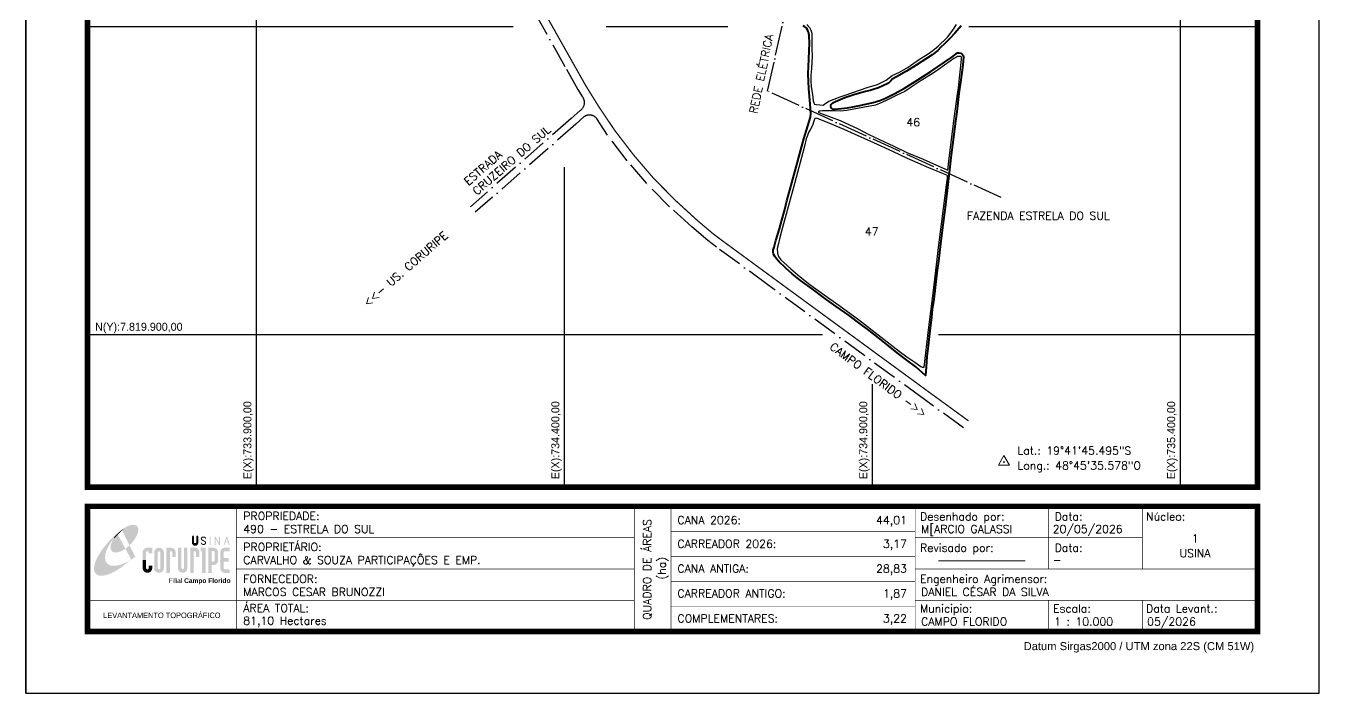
# Model space of a CAD drawing. Extents: x 733526 to 735626, y 7819318 to 7822288.
# Drawn here: x 733526 to 735626, y 7819318 to 7820401 of the extents above; entities that cross this region are included whole.
import ezdxf
from ezdxf.enums import TextEntityAlignment as Align

# ---------------------------------------------------------------- set-up
doc = ezdxf.new("R2010")
doc.units = 0
doc.header["$MEASUREMENT"] = 0
for name, pattern in [('ACAD_ISO04W100', [30, 24, -3, 0, -3]), ('CONTINUO', [0]), ('LIN0', [0]), ('LIN1', [50, 40, -10]), ('LIN3', [60, 40, -10, 0, -10])]:
    doc.linetypes.add(name, pattern=pattern)
doc.layers.add('0114000490', color=1, linetype='Continuous', lineweight=40)
doc.layers.add('TEXTO_DIVERSOS', color=7, linetype='Continuous', lineweight=5)
for name, color, linetype in [('0114000490045', 5, 'Continuous'), ('0114000490046', 5, 'Continuous'), ('0114000490047', 5, 'Continuous'), ('MALHA', 8, 'Continuous'), ('MARGEM', 5, 'Continuous'), ('REDE_DE_LUZ', 6, 'Continuous'), ('RODOVIA', 1, 'Continuous'), ('TEXTO', 7, 'Continuous'), ('TEXTO CONFRONTANTES', 7, 'Continuous'), ('TEXTO_NUN_TAL', 7, 'Continuous')]:
    doc.layers.add(name, color=color, linetype=linetype)
doc.styles.add('ARIAL', font='arial.ttf')
doc.styles.add('marcelo', font='arial.ttf')
doc.styles.add('ROMANS', font='romans')
doc.styles.add('Simplex', font='simplex.shx')

# ---------------------------------------------------------------- blocks, each defined once
blk = doc.blocks.new('A$C78F83FB3')
at = {"layer": 'MARGEM'}
h = blk.add_hatch(color=20, dxfattribs=at)
edge = h.paths.add_edge_path()
edge.add_ellipse((19.49, 23.77), major_axis=(-6.68, -6.67), ratio=0.469426, start_angle=292.73277, end_angle=601.25787)
edge.add_ellipse((22.83, 22.05), major_axis=(12.64, 11.29), ratio=0.457614, start_angle=79.90686, end_angle=107.91393)
edge = h.paths.add_edge_path()
edge.add_ellipse((18.28, 18.7), major_axis=(13.95, 13.59), ratio=0.386848, start_angle=63.96117, end_angle=264.59932)
edge.add_ellipse((22.83, 22.05), major_axis=(12.64, 11.29), ratio=0.457614, start_angle=107.91393, end_angle=245.11815, ccw=False)
edge.add_ellipse((19.49, 23.77), major_axis=(-6.68, -6.67), ratio=0.469426, start_angle=241.25787, end_angle=292.73277, ccw=False)
for color, points in [(20, [(15.46, 26.12), (14.17, 24.81), (14.06, 24.24), (14.39, 23.97), (14.67, 24.54), (19.47, 29.32), (18.48, 28.66), (17.31, 27.78)]), (7, [(58.42, 24.9), (57.9, 24.9), (57.9, 21.73, -0.414214), (57.15, 20.98), (56.84, 20.98, -0.414214), (56.09, 21.73), (56.09, 24.9), (55.57, 24.9), (55.57, 21.73, 0.414214), (56.84, 20.46), (57.15, 20.46, 0.414214), (58.42, 21.73)]), (7, [(61.7, 24.9), (61.23, 24.9, 0.396318), (60.04, 23.78), (60.04, 23.72, 0.151912), (60.39, 22.97), (60.46, 22.92), (62.18, 22), (62.85, 21.83, 0.12407), (62.51, 22.42), (60.75, 23.36, -0.13192), (60.56, 23.77, -0.385578), (61.23, 24.37), (61.7, 24.37, -0.414214), (62.37, 23.7), (62.89, 23.7, 0.414214)]), (7, [(62.37, 23.7), (62.89, 23.7, 0.414214), (61.7, 24.9), (61.23, 24.9, 0.396318), (60.04, 23.78), (60.04, 23.72, 0.151912), (60.39, 22.97), (60.46, 22.92), (62.18, 22), (62.18, 22, -0.131921), (62.37, 21.59, -0.385578), (61.7, 20.98), (61.23, 20.98, -0.414214), (60.56, 21.65), (60.04, 21.65, 0.414214), (61.23, 20.46), (61.7, 20.46, 0.402546), (62.89, 21.61, 0.165292), (62.51, 22.42), (60.75, 23.36, -0.13192), (60.56, 23.77, -0.385578), (61.23, 24.37), (61.7, 24.37, -0.414214)]), (7, [(30.97, 12.46), (29.13, 12.46), (29.13, 8.21, 1), (34.29, 8.21), (34.29, 9.41), (32.45, 9.41), (32.45, 8.21, -1), (30.97, 8.21)])]:
    blk.add_hatch(color=color, dxfattribs=at).paths.add_polyline_path(points)
h = blk.add_hatch(color=7, dxfattribs=at)
h.paths.add_polyline_path([(65.24, 24.9), (64.72, 24.9), (64.72, 20.46), (65.24, 20.46)])
h.paths.add_polyline_path([(67.38, 20.46), (67.9, 20.46), (67.9, 23.74), (69.74, 20.46), (70.23, 20.46), (70.23, 24.9), (69.71, 24.9), (69.71, 21.58), (67.85, 24.9), (67.38, 24.9)])
h.paths.add_polyline_path([(72.17, 20.46), (72.72, 20.46), (73.14, 21.73), (74.49, 21.73), (74.9, 20.46), (75.45, 20.46), (74, 24.9), (73.62, 24.9)])
h.paths.add_polyline_path([(73.81, 23.8), (74.32, 22.25), (73.31, 22.25)], flags=16)
h = blk.add_hatch(color=7, dxfattribs=at)
h.paths.add_polyline_path([(31.71, 18.93, 0.414214), (29.13, 16.35), (29.13, 12.46), (30.97, 12.46), (30.97, 16.35, -0.414214), (31.71, 17.09), (32.45, 17.09), (32.45, 16.02), (34.29, 16.02), (34.29, 18.93)])
h.paths.add_polyline_path([(44.15, 17.09, -0.414214), (44.89, 16.35), (44.89, 14.1), (46.72, 14.1), (46.72, 16.17, 0.433937), (44.15, 18.93), (41.77, 18.93), (41.77, 12.46), (43.61, 12.46), (43.61, 17.09)])
h.paths.add_polyline_path([(43.61, 12.46), (41.77, 12.46), (41.77, 5.62), (43.61, 5.62)])
h.paths.add_polyline_path([(47.92, 12.46), (49.75, 12.46), (49.75, 18.93), (47.92, 18.93)])
h.paths.add_polyline_path([(52.91, 18.93), (51.08, 18.93), (51.08, 12.46), (52.91, 12.46)])
h.paths.add_polyline_path([(51.08, 8.12, -1), (49.75, 8.12), (49.75, 12.46), (47.92, 12.46), (47.92, 8.12, 1), (52.91, 8.12), (52.91, 12.46), (51.08, 12.46)])
h.paths.add_polyline_path([(54.41, 12.46), (56.25, 12.46), (56.25, 17.09), (56.79, 17.09, -0.414214), (57.53, 16.35), (57.53, 14.1), (59.36, 14.1), (59.36, 16.17, 0.433937), (56.79, 18.93), (54.41, 18.93)])
h.paths.add_polyline_path([(56.25, 12.46), (54.41, 12.46), (54.41, 5.62), (56.25, 5.62)])
h.paths.add_polyline_path([(60.73, 12.46), (62.58, 12.46), (62.58, 18.93), (60.02, 18.93), (60.02, 17.08), (60.73, 17.08)])
h.paths.add_polyline_path([(62.58, 12.46), (60.73, 12.46), (60.73, 5.62), (62.58, 5.62)])
h.paths.add_polyline_path([(64.06, 12.46), (65.82, 12.46), (65.82, 17.17), (66.66, 17.17, -0.450417), (67.48, 16.25), (67.48, 12.46), (69.24, 12.46, 0.002307), (69.24, 12.48, 0.005282), (69.23, 12.54, -0.000938), (69.23, 12.53), (69.23, 16.17, 0.433937), (66.66, 18.93), (64.06, 18.93)])
h.paths.add_polyline_path([(64.06, 5.62), (65.82, 5.62), (65.82, 9.77), (66.66, 9.77, 0.426056), (69.24, 12.46), (67.48, 12.46), (67.48, 12.45, -0.450417), (66.66, 11.53), (65.82, 11.53), (65.82, 12.46), (64.06, 12.46)])
h.paths.add_polyline_path([(70.37, 12.46), (74.87, 12.46), (74.87, 13.44), (72.21, 13.44), (72.21, 16.35, -0.414214), (72.95, 17.09), (75.38, 17.09), (75.38, 18.93), (72.95, 18.93, 0.414214), (70.37, 16.35)])
h.paths.add_polyline_path([(72.21, 11.62), (74.87, 11.62), (74.87, 12.46), (70.37, 12.46), (70.37, 8.21, 0.414214), (72.95, 5.62), (75.38, 5.62), (75.38, 7.47), (72.95, 7.47, -0.414214), (72.21, 8.21)])
h = blk.add_hatch(color=7, dxfattribs=at)
h.paths.add_polyline_path([(35.29, 16.35), (35.29, 8.21, 1), (40.46, 8.21, 0.016978), (40.45, 8.38), (40.45, 16.17, 0.433937), (37.88, 18.93), (37.87, 18.93, 0.41391)])
h.paths.add_polyline_path([(38.62, 16.35), (38.62, 8.21, -1), (37.13, 8.21), (37.13, 16.35, -1)], flags=16)
at = {"layer": 'MARGEM', "color": 7}
blk.add_lwpolyline([(58.42, 24.9), (57.9, 24.9), (57.9, 21.73, -0.414214), (57.15, 20.98), (56.84, 20.98, -0.414214), (56.09, 21.73), (56.09, 24.9), (55.57, 24.9), (55.57, 21.73, 0.414214), (56.84, 20.46), (57.15, 20.46, 0.414214), (58.42, 21.73), (58.42, 24.9)], format="xyb", close=True, dxfattribs=at)
at = {"layer": 'MARGEM', "color": 252, "insert": (43.05, 2.72), "char_height": 2.5, "width": 33.0271, "attachment_point": 1, "style": 'ARIAL'}
blk.add_mtext('Filial {\\fArial|b1|i0|c0|p34;Campo Florido}', dxfattribs=at)

msp = doc.modelspace()

# ---------------------------------------------------------------- linework, layer by layer
at = {"layer": '0114000490', "linetype": 'Continuous'}
msp.add_lwpolyline([(735044.4, 7820401.2), (735034.1, 7820389.3), (735026.1, 7820380.6), (735018, 7820372.1), (735011.2, 7820365.7), (735006.5, 7820361.2), (734997.2, 7820353.9), (734988.3, 7820347.9), (734971.2, 7820337.4), (734955.8, 7820327.5), (734939.7, 7820318.2), (734932.6, 7820314.4), (734930.9, 7820312.5), (734929.6, 7820311), (734928.3, 7820309.4), (734926.7, 7820308.2), (734924.1, 7820307.1), (734917.4, 7820303.7), (734910.2, 7820300.6), (734903.4, 7820298.3), (734896.5, 7820296.2), (734889.4, 7820294.3), (734875.7, 7820290.8), (734870, 7820289), (734855.6, 7820284.2), (734840.4, 7820277.5), (734835.1, 7820274.8), (734833.2, 7820273.3), (734832.6, 7820271.8), (734832.6, 7820269.7), (734833.4, 7820267.8), (734835.6, 7820265.8), (734840.1, 7820265.5), (734860.2, 7820267.7), (734879.7, 7820271.6), (734901.8, 7820276.6), (734912.4, 7820280), (734920.3, 7820283.3), (734936.7, 7820291.3), (734952.7, 7820299.8), (734974.2, 7820313.5), (734995.3, 7820326.8), (735017.5, 7820342.3), (735029.2, 7820350.4), (735038.8, 7820357.1), (735041.2, 7820357.3), (735044.3, 7820356.5), (735046.4, 7820355.1), (735048, 7820353.1), (735048.3, 7820350.1), (735047.1, 7820337), (735044.2, 7820313.6), (735040.9, 7820290.9), (735037.3, 7820261.6), (735034.9, 7820242.5), (735031.5, 7820216.2), (735028.5, 7820191.4), (735025.8, 7820167), (735022.5, 7820138.8), (735018.5, 7820105.8), (735014.2, 7820073.7), (735011.2, 7820046.9), (735007.9, 7820019.1), (735005.8, 7820004.5), (735002.1, 7819976.3), (734999.9, 7819957.3), (734997.6, 7819940.3), (734996.1, 7819927.3), (734994.6, 7819915.1), (734992.4, 7819896.4), (734990.9, 7819881.5), (734989, 7819864.1), (734987.6, 7819847.1), (734986.6, 7819833.1), (734970.8, 7819847.1), (734956.4, 7819858.2), (734940.4, 7819870.2), (734926.3, 7819881.2), (734910.1, 7819894.7), (734895.1, 7819906.1), (734880.3, 7819917.2), (734862.6, 7819930.7), (734841.6, 7819945.4), (734822.7, 7819958.7), (734802.7, 7819973.9), (734783.8, 7819987.8), (734769.9, 7819998.6), (734759.7, 7820007.3), (734748.2, 7820018.3), (734744.7, 7820022.7), (734741.8, 7820026.6), (734740.4, 7820029.3), (734739.9, 7820031.1), (734739.5, 7820033.1), (734739.3, 7820034.6), (734739.5, 7820036.9), (734740.6, 7820041.8), (734743.6, 7820052.5), (734749.3, 7820071.7), (734753.4, 7820085.4), (734758, 7820102.9), (734761.3, 7820116.7), (734766.5, 7820134.3), (734771.4, 7820152), (734777.2, 7820173.7), (734782.4, 7820193.8), (734788.8, 7820217.8), (734795.6, 7820238.4), (734800.1, 7820252.6), (734800.5, 7820257.9), (734799.4, 7820274.2), (734796.9, 7820298.5), (734796.1, 7820322.9), (734797.4, 7820346.9), (734798.2, 7820373.6), (734797.9, 7820384.5), (734797.6, 7820386.2), (734797.4, 7820387.8), (734796.9, 7820389.4), (734796, 7820391.7), (734794.8, 7820394.4), (734793.3, 7820397), (734792.1, 7820398.3), (734790.4, 7820399.5), (734787.7, 7820401)], dxfattribs=at)
at = {"layer": '0114000490045', "linetype": 'ByBlock'}
msp.add_lwpolyline([(734794.1, 7820403), (734798.1, 7820398.4), (734800.3, 7820394.1), (734801.9, 7820389.3), (734802.2, 7820383), (734802.2, 7820363.7), (734802.4, 7820352), (734801.3, 7820332), (734800.3, 7820321.2), (734800.4, 7820312), (734801.1, 7820301.8), (734803, 7820289.4), (734804.4, 7820279.1), (734805.3, 7820275.9), (734806.4, 7820273.8), (734809.7, 7820273.2), (734814.9, 7820272.6), (734820.2, 7820272.3), (734822.7, 7820273.9), (734829.9, 7820278.8), (734838.4, 7820282), (734847.9, 7820285.6), (734856.3, 7820288.6), (734892, 7820300.7), (734908.7, 7820305.9), (734922.9, 7820312.7), (734932.6, 7820320.2), (734944.4, 7820325.7), (734958.5, 7820334.1), (734975.4, 7820345.6), (734990.9, 7820355.7), (734998.5, 7820361), (735007.2, 7820368.1), (735022.4, 7820382.9), (735030.9, 7820394.2), (735036.9, 7820403)], dxfattribs=at)
at = {"layer": '0114000490046', "linetype": 'ByBlock'}
msp.add_lwpolyline([(735032.2, 7820242.3), (735038.2, 7820286.4), (735040, 7820300.3), (735041.8, 7820316.5), (735043.5, 7820331.2), (735045, 7820347), (735044.9, 7820350), (735043.4, 7820351.4), (735040.6, 7820351.4), (735038.5, 7820351), (735036.7, 7820350.4), (735032.7, 7820348), (735026.4, 7820343.6), (735017.5, 7820337.2), (735007.9, 7820330.2), (734997.2, 7820323.3), (734979.6, 7820312.1), (734963.3, 7820301.4), (734953.1, 7820294.4), (734938.9, 7820288.1), (734924, 7820280.6), (734915.5, 7820276.3), (734905.3, 7820272.4), (734884.8, 7820268.4), (734870.2, 7820265.8), (734858.6, 7820263.8), (734848.8, 7820262.6), (734834.7, 7820262.8), (734824.4, 7820263), (734819.3, 7820262.9), (734815.7, 7820262.7), (734813.9, 7820262.5), (734813.1, 7820261.8), (734812.7, 7820261.3), (734812.6, 7820260.7), (734813.4, 7820260.1), (734819, 7820258), (734847.8, 7820247.2), (734877.1, 7820233.9), (734893.6, 7820225.4), (734911.7, 7820216.7), (734935, 7820205.9), (734956.3, 7820195.5), (734983, 7820184.6), (735004.7, 7820174.7), (735023, 7820166.8), (735024.6, 7820181.5)], close=True, dxfattribs=at)
at = {"layer": '0114000490047', "linetype": 'ByBlock'}
msp.add_lwpolyline([(735020.7, 7820142.2), (735022.2, 7820153.7), (735022.3, 7820157.3), (735021.3, 7820158.3), (735018.4, 7820159.5), (735012.9, 7820161.7), (734991.8, 7820170.6), (734957.6, 7820185.7), (734933.6, 7820197), (734902.5, 7820211.2), (734866.3, 7820227.2), (734854.5, 7820232.7), (734825, 7820245.1), (734812.4, 7820250.3), (734808.8, 7820251), (734806.9, 7820250.5), (734805.4, 7820246), (734803.3, 7820239.2), (734800, 7820233.2), (734796.8, 7820227.7), (734795, 7820223.2), (734793, 7820217.3), (734790.3, 7820205.8), (734785.2, 7820187), (734774.6, 7820146.5), (734752.8, 7820067.7), (734750.2, 7820057.1), (734747.9, 7820047.4), (734746, 7820039.6), (734746.3, 7820032.1), (734748.1, 7820026.6), (734751.7, 7820021.3), (734756.5, 7820017), (734767.8, 7820006.5), (734782.9, 7819993.7), (734798.9, 7819981.3), (734821.9, 7819964.3), (734845.7, 7819947.6), (734878, 7819924.3), (734919.7, 7819891.9), (734944, 7819872.7), (734956.4, 7819863.4), (734969.4, 7819854.7), (734979.2, 7819847.9), (734981.4, 7819847), (734983.1, 7819846.6), (734984.4, 7819847), (734991.4, 7819907.6), (734999.4, 7819971.4), (735008.5, 7820045.5)], close=True, dxfattribs=at)
at = {"layer": 'MALHA', "color": 8}
for points in [[(735400, 7821769.6), (735400, 7820006), (735400, 7819652)], [(733900, 7821159.5), (733900, 7820006), (733900, 7819652)], [(733625.8, 7820400), (734317.2, 7820400)], [(734468.2, 7820400), (734665.4, 7820400)], [(735056.9, 7820400), (735525.8, 7820400)], [(734400, 7820171.7), (734400, 7820006), (734400, 7819652)], [(733625.8, 7819900), (734819.2, 7819900)], [(735007.9, 7819900), (735525.8, 7819900)], [(734900, 7819819.2), (734900, 7819652)]]:
    msp.add_lwpolyline(points, dxfattribs=at)
at = {"layer": 'MARGEM', "color": 174, "linetype": 'LIN0'}
msp.add_line((733525.8, 7819317.6), (733525.8, 7822287.6), dxfattribs=at)
at = {"layer": 'MARGEM', "color": 174, "linetype": 'LIN0', "flags": 128}
msp.add_lwpolyline([(735625.8, 7819317.6), (735625.8, 7822287.6), (733525.8, 7822287.6), (733525.8, 7819317.6)], close=True, dxfattribs=at)
at = {"layer": 'MARGEM', "color": 174, "linetype": 'LIN0', "const_width": 9.09, "flags": 128}
for points in [[(735525.8, 7819652), (735525.8, 7822187.6), (733625.8, 7822187.6), (733625.8, 7819652)], [(733625.8, 7819620.9), (735525.8, 7819620.9), (735525.8, 7819417.6), (733625.8, 7819417.6)]]:
    msp.add_lwpolyline(points, close=True, dxfattribs=at)
at = {"layer": 'MARGEM', "color": 174, "linetype": 'LIN0', "flags": 128}
for points, const_width in [([(733867.4, 7819620.9), (733867.4, 7819417.6)], 1.01), ([(733867.4, 7819620.9), (733867.4, 7819419.4)], 1), ([(734513.9, 7819620.9), (734513.9, 7819420.1)], 1.01), ([(734573.2, 7819620.9), (734573.2, 7819420.1)], 1.01), ([(734969.8, 7819620.9), (734969.8, 7819420.1)], 1.01), ([(735186.7, 7819519.2), (735186.7, 7819620.9)], 1.01), ([(735338.5, 7819519.2), (735338.5, 7819620.9)], 1.01), ([(733867.4, 7819570), (734513.9, 7819570)], 1.01), ([(734573.2, 7819580.2), (734969.8, 7819580.2)], 1.01), ([(734969.8, 7819570), (735338.5, 7819570)], 1.01), ([(734573.2, 7819539.6), (734969.8, 7819539.6)], 1.01), ([(733867.4, 7819519.2), (734513.9, 7819519.2)], 1.01), ([(734969.8, 7819519.2), (735525.9, 7819519.2)], 1.01), ([(734573.2, 7819498.9), (734969.8, 7819498.9)], 1.01), ([(733625.8, 7819468.4), (734513.9, 7819468.4)], 1.01), ([(734573.2, 7819458.2), (734969.8, 7819458.2)], 1.01), ([(734969.8, 7819468.4), (735525.8, 7819468.4)], 1.01), ([(735186.7, 7819468.4), (735186.7, 7819418)], 1.01), ([(735338.5, 7819468.4), (735338.5, 7819418)], 1.01)]:
    msp.add_lwpolyline(points, dxfattribs=dict(at, const_width=const_width))
at = {"layer": 'REDE_DE_LUZ', "linetype": 'ACAD_ISO04W100', "ltscale": 2}
msp.add_lwpolyline([(735109.4, 7820122.3), (734730.1, 7820295), (734759.2, 7820424.4), (734851.3, 7820842.5), (735004.3, 7821536.5)], dxfattribs=at)
at = {"layer": 'RODOVIA', "color": 44, "linetype": 'LIN3'}
for points in [[(733702.7, 7821575.4), (733732.7, 7821522), (734403.8, 7820330.5), (734422.2, 7820297.9), (734429.2, 7820286.4)], [(734426, 7820263.8), (734411, 7820250.7), (734247.6, 7820107.3)], [(734432.6, 7820253.6), (734418.9, 7820241.6), (734255.6, 7820098.3)], [(735048.2, 7819748.4), (734984.8, 7819794.4), (734733, 7819978.8), (734647, 7820041.9), (734633.3, 7820052.3), (734606.9, 7820074.6), (734570.9, 7820107.3), (734534.1, 7820144.8), (734502.2, 7820182), (734470.5, 7820223.3), (734452.2, 7820251.1)]]:
    msp.add_lwpolyline(points, dxfattribs=at)
at = {"layer": 'RODOVIA', "color": 7, "linetype": 'LIN1', "flags": 128}
msp.add_lwpolyline([(733719, 7821574.9, 2, 2, 0), (733744.9, 7821528.9, 2, 2, 0), (734416, 7820337.4, 2, 2, 0), (734434.4, 7820304.8, 2, 2, 0), (734456.2, 7820269.6, 2, 2, 0), (734482.1, 7820231.1, 2, 2, 0), (734512.8, 7820191.1, 2, 2, 0), (734544.7, 7820153.9, 2, 2, 0), (734580.4, 7820117.7, 2, 2, 0), (734616.3, 7820084.9, 2, 2, 0), (734641.7, 7820063.4, 2, 2, 0), (734655.4, 7820053.1, 2, 2, 0), (734741.3, 7819990.1, 2, 2, 0), (734993.1, 7819805.7, 2, 2, 0), (735056.4, 7819759.7, 0, 0, 0)], format="xyseb", dxfattribs=at)
at = {"layer": 'RODOVIA', "color": 44, "linetype": 'LIN3'}
for centre, start, end in [((734417.9, 7820276.5), 302.6828, 41.264), ((734441, 7820241.2), 41.264, 124.0147)]:
    msp.add_arc(centre, 15, start, end, dxfattribs=at)
at = {"layer": 'TEXTO', "color": 7, "lineweight": 9, "flags": 128}
msp.add_lwpolyline([(735105, 7819687.6), (735123.1, 7819687.6), (735114, 7819703.2)], close=True, dxfattribs=at)
at = {"layer": 'TEXTO', "color": 7, "lineweight": 9, "const_width": 1.41, "flags": 128}
msp.add_lwpolyline([(735113.3, 7819692.8, -1), (735114.8, 7819692.8, -1)], format="xyb", close=True, dxfattribs=at)

# ---------------------------------------------------------------- block references
at = {"layer": 'MARGEM', "linetype": 'ByBlock', "xscale": 3.058005429693808, "yscale": 3.058005429693808, "zscale": 3.058005429693808}
msp.add_blockref('A$C78F83FB3', (733626.2, 7819495.7), dxfattribs=at)

# ---------------------------------------------------------------- texts
at = {"layer": 'MALHA'}
msp.add_text('N(Y):7.819.900,00', height=13, dxfattribs=at).set_placement((733638.2, 7819902), align=Align.BOTTOM_LEFT)
for s, p in [('E(X):733.900,00', (733895.9, 7819664.9)), ('E(X):734.400,00', (734395.9, 7819664.9)), ('E(X):734.900,00', (734895.9, 7819664.9)), ('E(X):735.400,00', (735395.9, 7819664.9))]:
    msp.add_text(s, height=13, rotation=90, dxfattribs=at).set_placement(p, align=Align.BOTTOM_LEFT)
at = {"layer": 'MARGEM', "color": 7, "linetype": 'Continuous', "lineweight": 9}
for s, style, p in [('PROPRIEDADE:', 'Simplex', (733878.8, 7819611.7)), ('Desenhado por:', 'Simplex', (734977.7, 7819610.8)), ('Data:', 'Simplex', (735196.3, 7819610.8)), ('Núcleo:', 'Simplex', (735344.8, 7819610.8)), ('PROPRIETÁRIO:', 'Simplex', (733878.8, 7819561.4)), ('Revisado por:', 'Simplex', (734977.7, 7819560.1)), ('Data:', 'Simplex', (735196.3, 7819560.1)), ('FORNECEDOR:', 'Simplex', (733878.8, 7819509.5)), ('Engenheiro Agrimensor:', 'Simplex', (734977.7, 7819509.5)), ('ÁREA TOTAL:', 'Simplex', (733878.8, 7819462.2)), ('Municipio:', 'Simplex', (734977.7, 7819461.4)), ('Escala:', 'Simplex', (735193.7, 7819461.4)), ('Data Levant.:', 'Simplex', (735344.8, 7819461.4)), ('Datum Sirgas2000 / UTM zona 22S (CM 51W)', 'marcelo', (735145.9, 7819400.4))]:
    msp.add_text(s, height=13, dxfattribs=dict(at, style=style)).set_placement(p, align=Align.TOP_LEFT)
at = {"layer": 'MARGEM', "color": 7, "linetype": 'Continuous', "style": 'Simplex'}
for s, p in [('CANA 2026:', (734583.8, 7819605)), ('490 - ESTRELA DO SUL', (733878.8, 7819590.5)), ('M[ARCIO GALASSI', (734979.4, 7819590.5)), ('20/05/2026', (735193.1, 7819590.5)), ('CARREADOR 2026:', (734583.8, 7819566.5)), ('CARVALHO & SOUZA PARTICIPAÇÔES E EMP.', (733878.8, 7819540.2)), ('CANA ANTIGA:', (734583.8, 7819526.2)), ('-', (735193.1, 7819540.2)), ('MARCOS CESAR BRUNOZZI', (733878.8, 7819488.3)), ('CARREADOR ANTIGO:', (734583.8, 7819485.9)), ('DANIEL CÉSAR DA SILVA', (734979.4, 7819488.3)), ('81,10 Hectares', (733878.8, 7819441.7)), ('COMPLEMENTARES:', (734583.8, 7819445.3)), ('CAMPO FLORIDO', (734979.4, 7819440.2)), ('1 : 10.000', (735195.4, 7819440.2)), ('05/2026', (735346.5, 7819440.2))]:
    msp.add_text(s, height=13, dxfattribs=at).set_placement(p, align=Align.TOP_LEFT)
for s, p in [('44,01', (734956.5, 7819605)), ('3,17', (734956.5, 7819566.5)), ('28,83', (734956.5, 7819526.2)), ('1,87', (734956.5, 7819485.9)), ('3,22', (734956.5, 7819445.3))]:
    msp.add_text(s, height=13, dxfattribs=at).set_placement(p, align=Align.TOP_RIGHT)
for s, p in [('QUADRO DE ÁREAS', (734534.5, 7819518.3)), ('(ha)', (734558.2, 7819520.3))]:
    msp.add_text(s, height=13, rotation=90, dxfattribs=at).set_placement(p, align=Align.MIDDLE_CENTER)
for s, p in [('1', (735424.3, 7819568.7)), ('USINA', (735424.3, 7819544.7))]:
    msp.add_text(s, height=13, dxfattribs=at).set_placement(p, align=Align.MIDDLE_CENTER)
at = {"layer": 'MARGEM', "color": 7, "linetype": 'Continuous', "style": 'Simplex', "width": 18.277778}
msp.add_text('-', height=13, dxfattribs=at).set_placement((734976.3, 7819526.6), (735179.9, 7819526.6), align=Align.FIT)
at = {"layer": 'MARGEM', "color": 7, "linetype": 'ByBlock'}
msp.add_text('LEVANTAMENTO TOPOGRÁFICO', height=9, dxfattribs=at).set_placement((733746.6, 7819443.9), align=Align.MIDDLE_CENTER)
at = {"layer": 'TEXTO', "linetype": 'ByBlock', "style": 'Simplex'}
for s, p in [('Lat.: 19°41\'45.495"S', (735135.9, 7819704.8, 656.8)), ('Long.: 48°45\'35.578"O', (735135.9, 7819680.6, 656.8))]:
    msp.add_text(s, height=13, dxfattribs=at).set_placement(p)
at = {"layer": 'TEXTO CONFRONTANTES', "linetype": 'Continuous', "style": 'Simplex'}
msp.add_text('FAZENDA ESTRELA DO SUL', height=13, dxfattribs=at).set_placement((735053.9, 7820086.1))
at = {"layer": 'TEXTO_DIVERSOS', "linetype": 'Continuous', "style": 'Simplex'}
for s, p in [('CRUZEIRO DO SUL', (734258.2, 7820125.2)), ('ESTRADA', (734244.4, 7820141.1)), ('<<- US. CORURIPE', (734080.8, 7819944.1))]:
    msp.add_text(s, height=13, rotation=41.0402, dxfattribs=at).set_placement(p)
at = {"layer": 'TEXTO_DIVERSOS', "linetype": 'CONTINUO', "insert": (734719.9, 7820323.2), "char_height": 13, "width": 484.521, "attachment_point": 5, "rotation": 78.404, "style": 'ROMANS'}
msp.add_mtext('REDE ELÉTRICA', dxfattribs=at)
at = {"layer": 'TEXTO_NUN_TAL', "linetype": 'Continuous', "style": 'Simplex'}
for s, p in [('46', (734955.6, 7820238)), ('47', (734888.1, 7820060.7))]:
    msp.add_text(s, height=13, dxfattribs=at).set_placement(p)
msp.add_text('CAMPO FLORIDO ->>', height=13, rotation=323.4818, dxfattribs=at).set_placement((734829.8, 7819877.4))

doc.saveas('drawing.dxf')
